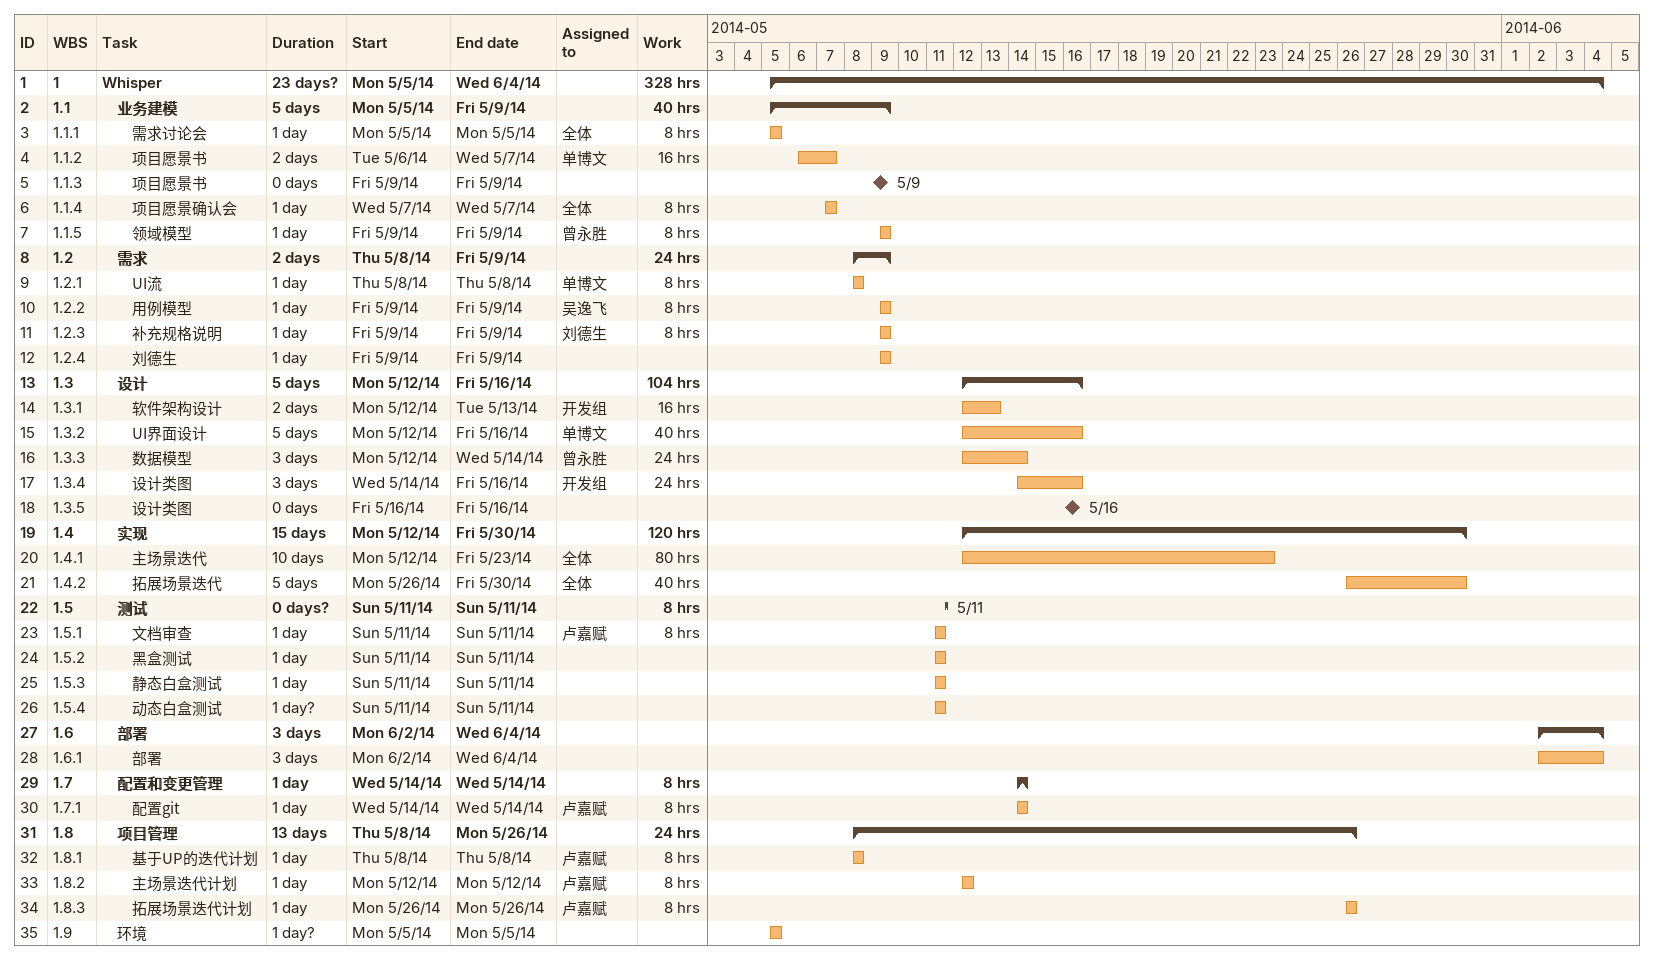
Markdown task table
| ID | WBS | Task | Duration | Start | Finish | Resources | Work (h) |
|---|---|---|---|---|---|---|---|
| 1 | 1 | **Whisper** | 23d? | 2014-05-05 | 2014-06-04 |  | 328 |
| 2 | 1.1 | **业务建模** | 5d | 2014-05-05 | 2014-05-09 |  | 40 |
| 3 | 1.1.1 | 需求讨论会 | 1d | 2014-05-05 | 2014-05-05 | 全体 | 8 |
| 4 | 1.1.2 | 项目愿景书 | 2d | 2014-05-06 | 2014-05-07 | 单博文 | 16 |
| 5 | 1.1.3 | 项目愿景书 | 0d | 2014-05-09 | 2014-05-09 |  |  |
| 6 | 1.1.4 | 项目愿景确认会 | 1d | 2014-05-07 | 2014-05-07 | 全体 | 8 |
| 7 | 1.1.5 | 领域模型 | 1d | 2014-05-09 | 2014-05-09 | 曾永胜 | 8 |
| 8 | 1.2 | **需求** | 2d | 2014-05-08 | 2014-05-09 |  | 24 |
| 9 | 1.2.1 | UI流 | 1d | 2014-05-08 | 2014-05-08 | 单博文 | 8 |
| 10 | 1.2.2 | 用例模型 | 1d | 2014-05-09 | 2014-05-09 | 吴逸飞 | 8 |
| 11 | 1.2.3 | 补充规格说明 | 1d | 2014-05-09 | 2014-05-09 | 刘德生 | 8 |
| 12 | 1.2.4 | 刘德生 | 1d | 2014-05-09 | 2014-05-09 |  |  |
| 13 | 1.3 | **设计** | 5d | 2014-05-12 | 2014-05-16 |  | 104 |
| 14 | 1.3.1 | 软件架构设计 | 2d | 2014-05-12 | 2014-05-13 | 开发组 | 16 |
| 15 | 1.3.2 | UI界面设计 | 5d | 2014-05-12 | 2014-05-16 | 单博文 | 40 |
| 16 | 1.3.3 | 数据模型 | 3d | 2014-05-12 | 2014-05-14 | 曾永胜 | 24 |
| 17 | 1.3.4 | 设计类图 | 3d | 2014-05-14 | 2014-05-16 | 开发组 | 24 |
| 18 | 1.3.5 | 设计类图 | 0d | 2014-05-16 | 2014-05-16 |  |  |
| 19 | 1.4 | **实现** | 15d | 2014-05-12 | 2014-05-30 |  | 120 |
| 20 | 1.4.1 | 主场景迭代 | 10d | 2014-05-12 | 2014-05-23 | 全体 | 80 |
| 21 | 1.4.2 | 拓展场景迭代 | 5d | 2014-05-26 | 2014-05-30 | 全体 | 40 |
| 22 | 1.5 | **测试** | 0d? | 2014-05-11 | 2014-05-11 |  | 8 |
| 23 | 1.5.1 | 文档审查 | 1d | 2014-05-11 | 2014-05-11 | 卢嘉赋 | 8 |
| 24 | 1.5.2 | 黑盒测试 | 1d | 2014-05-11 | 2014-05-11 |  |  |
| 25 | 1.5.3 | 静态白盒测试 | 1d | 2014-05-11 | 2014-05-11 |  |  |
| 26 | 1.5.4 | 动态白盒测试 | 1d? | 2014-05-11 | 2014-05-11 |  |  |
| 27 | 1.6 | **部署** | 3d | 2014-06-02 | 2014-06-04 |  |  |
| 28 | 1.6.1 | 部署 | 3d | 2014-06-02 | 2014-06-04 |  |  |
| 29 | 1.7 | **配置和变更管理** | 1d | 2014-05-14 | 2014-05-14 |  | 8 |
| 30 | 1.7.1 | 配置git | 1d | 2014-05-14 | 2014-05-14 | 卢嘉赋 | 8 |
| 31 | 1.8 | **项目管理** | 13d | 2014-05-08 | 2014-05-26 |  | 24 |
| 32 | 1.8.1 | 基于UP的迭代计划 | 1d | 2014-05-08 | 2014-05-08 | 卢嘉赋 | 8 |
| 33 | 1.8.2 | 主场景迭代计划 | 1d | 2014-05-12 | 2014-05-12 | 卢嘉赋 | 8 |
| 34 | 1.8.3 | 拓展场景迭代计划 | 1d | 2014-05-26 | 2014-05-26 | 卢嘉赋 | 8 |
| 35 | 1.9 | 环境 | 1d? | 2014-05-05 | 2014-05-05 |  |  |
